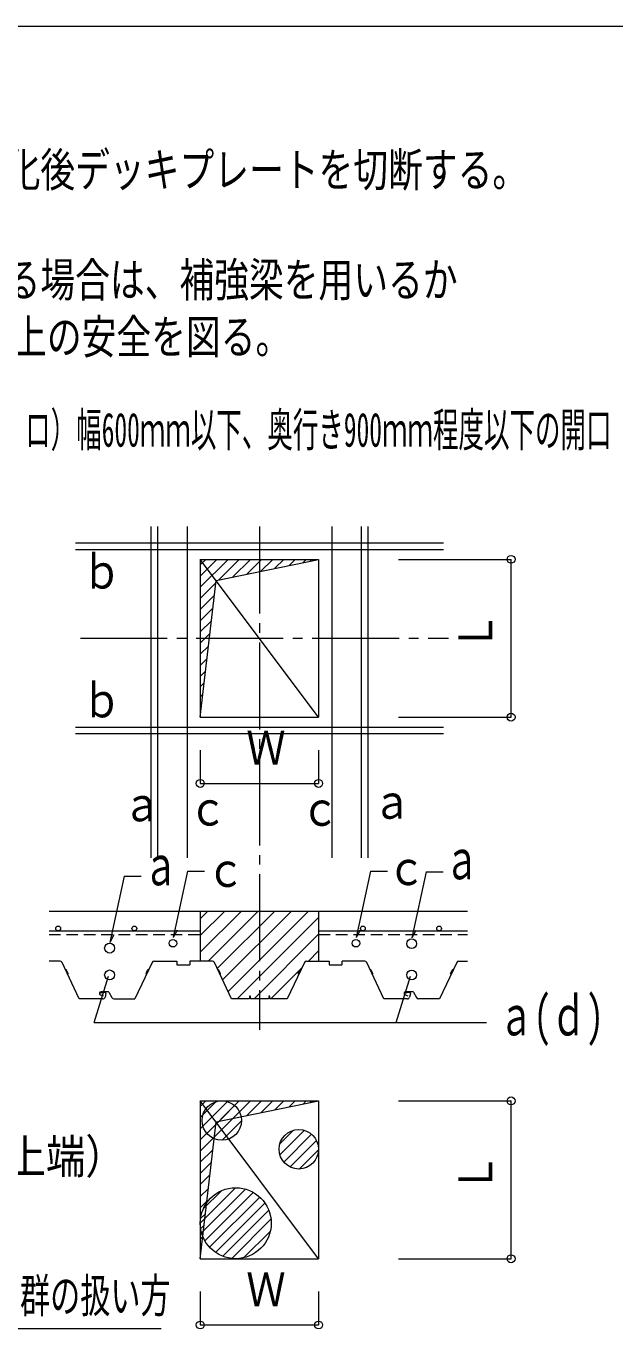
# Model space of a CAD drawing. Units: millimetres, scale not verified. Extents: x -2848 to 2848, y -2045 to 2045.
# Drawn here: x -546 to -58, y -656 to 423 of the extents above; entities that cross this region are included whole.
import ezdxf
from ezdxf.enums import TextEntityAlignment as Align

# ---------------------------------------------------------------- set-up
doc = ezdxf.new("R2010")
doc.units = ezdxf.units.MM
doc.header["$LTSCALE"] = 8
doc.linetypes.add('CHAIN2', pattern=[12, 9, -1, 1, -1])
doc.linetypes.add('DASHED1', pattern=[1.8, 1.2, -0.6])
doc.layers.add('0-0_特記', color=4, linetype='Continuous', lineweight=9)
doc.layers.add('0-6_48', color=6, linetype='Continuous', lineweight=18)
doc.styles.add('ＭＳ ゴシック', font='')
doc.styles.get('ＭＳ ゴシック').set_extended_font_data('MS Gothic')

msp = doc.modelspace()

# ---------------------------------------------------------------- linework, layer by layer
at = {"layer": '0-0_特記', "color": 2, "lineweight": 18}
msp.add_line((-2848.301, 422.833), (2848.301, 422.833), dxfattribs=at)
at = {"layer": '0-0_特記', "color": 7, "lineweight": 18}
msp.add_line((-607.776, -655.47), (-434.17, -655.47), dxfattribs=at)
at = {"layer": '0-6_48', "color": 4, "lineweight": 9}
for p, q in [((-442.52, 8.549), (-442.52, -265.819)), ((-437.075, 8.549), (-437.075, -265.819)), ((-412.573, 8.549), (-412.573, -265.819)), ((-292.782, 8.549), (-292.782, -265.819)), ((-268.28, 8.549), (-268.28, -265.819)), ((-262.835, 8.549), (-262.835, -265.819)), ((-505.138, -5.064), (-200.218, -5.064)), ((-505.138, -10.509), (-200.218, -10.509)), ((-303.673, -149.356), (-401.682, -18.676)), ((-237.47, -18.676), (-144.259, -18.676)), ((-144.259, -149.356), (-144.259, -18.676)), ((-237.47, -149.356), (-144.259, -149.356)), ((-505.138, -157.524), (-200.218, -157.524)), ((-505.138, -162.969), (-200.218, -162.969)), ((-401.682, -176.581), (-401.682, -204.218)), ((-303.673, -176.581), (-303.673, -204.218)), ((-401.682, -204.218), (-303.673, -204.218)), ((-412.136, -276.961), (-424.126, -331.695)), ((-412.136, -276.961), (-398.231, -276.961)), ((-260.575, -276.961), (-272.565, -331.695)), ((-260.575, -276.961), (-246.671, -276.961)), ((-214.438, -277.37), (-226.427, -332.105)), ((-214.438, -277.37), (-200.534, -277.37)), ((-464.562, -281.036), (-476.55, -335.77)), ((-464.562, -281.036), (-450.657, -281.036)), ((-526.942, -309.823), (-180.242, -309.823)), ((-526.942, -326.169), (-401.682, -326.169)), ((-473.231, -329.619), (-476.55, -335.77)), ((-420.806, -325.545), (-424.126, -331.695)), ((-303.673, -326.169), (-180.242, -326.169)), ((-269.245, -325.545), (-272.565, -331.695)), ((-223.108, -325.954), (-226.427, -332.105)), ((-489.659, -402.154), (-477.635, -363.68)), ((-239.536, -402.154), (-227.512, -363.68)), ((-489.659, -402.154), (-164.555, -402.154)), ((-303.673, -597.699), (-401.682, -467.019)), ((-237.47, -467.019), (-144.259, -467.019)), ((-144.259, -597.699), (-144.259, -467.019)), ((-237.47, -597.699), (-144.259, -597.699)), ((-303.673, -624.925), (-303.673, -652.562))]:
    msp.add_line(p, q, dxfattribs=at)
at = {"layer": '0-6_48', "color": 4, "linetype": 'CHAIN2', "lineweight": 9}
for p, q in [((-352.678, 8.549), (-352.678, -408.198)), ((-500.991, -84.016), (-196.071, -84.016))]:
    msp.add_line(p, q, dxfattribs=at)
at = {"layer": '0-6_48', "color": 2}
for p, q in [((-401.682, -18.676), (-401.682, -149.356)), ((-401.682, -18.676), (-303.673, -18.676)), ((-303.673, -18.676), (-303.673, -149.356)), ((-400.306, -137.426), (-401.682, -138.802)), ((-401.682, -149.356), (-303.673, -149.356)), ((-401.682, -309.823), (-401.682, -351.318)), ((-303.673, -309.823), (-303.673, -351.318)), ((-517.742, -351.302), (-526.942, -351.302)), ((-501.861, -382.55), (-516.066, -352.361)), ((-441.545, -352.375), (-455.753, -382.55)), ((-439.868, -351.318), (-420.981, -351.318)), ((-420.981, -351.318), (-420.981, -354.328)), ((-420.981, -354.328), (-410.362, -354.328)), ((-391.649, -351.302), (-410.362, -351.302)), ((-410.362, -351.302), (-410.362, -354.328)), ((-375.766, -382.55), (-389.972, -352.361)), ((-315.386, -352.375), (-329.594, -382.55)), ((-313.71, -351.318), (-294.822, -351.318)), ((-294.986, -351.318), (-294.986, -354.328)), ((-294.986, -354.328), (-284.368, -354.328)), ((-284.368, -351.302), (-284.368, -354.328)), ((-265.49, -351.302), (-284.205, -351.302)), ((-249.607, -382.55), (-263.813, -352.361)), ((-189.292, -352.375), (-203.499, -382.55)), ((-187.615, -351.318), (-180.242, -351.318)), ((-512.858, -358.5), (-513.13, -358.598)), ((-510.996, -361.558), (-512.333, -358.716)), ((-511.234, -362.126), (-511.436, -362.199)), ((-446.604, -361.544), (-445.265, -358.701)), ((-446.366, -362.11), (-446.163, -362.185)), ((-444.741, -358.486), (-444.467, -358.584)), ((-386.764, -358.5), (-387.036, -358.598)), ((-384.902, -361.558), (-386.239, -358.716)), ((-385.138, -362.126), (-385.342, -362.199)), ((-320.458, -361.574), (-319.12, -358.731)), ((-320.221, -362.142), (-320.018, -362.215)), ((-318.596, -358.516), (-318.322, -358.614)), ((-260.605, -358.5), (-260.877, -358.598)), ((-258.742, -361.558), (-260.08, -358.716)), ((-258.98, -362.126), (-259.182, -362.199)), ((-194.35, -361.544), (-193.011, -358.701)), ((-194.114, -362.11), (-193.91, -362.185)), ((-192.487, -358.486), (-192.214, -358.584)), ((-480.579, -377.176), (-484.388, -377.842)), ((-478.093, -376.675), (-483.854, -376.675)), ((-477.365, -377.092), (-474.816, -381.468)), ((-228.326, -377.176), (-232.135, -377.842)), ((-225.84, -376.675), (-231.601, -376.675)), ((-225.111, -377.092), (-222.562, -381.468)), ((-482.385, -382.55), (-501.861, -382.55)), ((-484.342, -379.251), (-482.02, -380.082)), ((-479.801, -378.224), (-480.566, -381.052)), ((-473.128, -382.55), (-455.753, -382.55)), ((-360.667, -379.827), (-360.122, -382.55)), ((-345.235, -382.55), (-360.122, -382.55)), ((-344.691, -379.827), (-345.235, -382.55)), ((-344.691, -379.827), (-344.146, -382.55)), ((-329.594, -382.55), (-344.146, -382.55)), ((-230.131, -382.55), (-249.607, -382.55)), ((-232.088, -379.251), (-229.766, -380.082)), ((-227.548, -378.224), (-228.312, -381.052)), ((-203.499, -382.55), (-220.874, -382.55)), ((-401.682, -467.019), (-401.682, -597.699)), ((-401.682, -467.019), (-303.673, -467.019)), ((-388.614, -484.443), (-303.673, -467.019)), ((-303.673, -467.019), (-303.673, -597.699)), ((-401.682, -597.699), (-388.614, -484.443)), ((-400.404, -586.618), (-401.682, -587.897)), ((-401.682, -597.699), (-303.673, -597.699))]:
    msp.add_line(p, q, dxfattribs=at)
at = {"layer": '0-6_48', "color": 7}
for p, q in [((-378.582, -18.676), (-401.682, -41.778)), ((-387.822, -18.676), (-401.682, -32.537)), ((-397.062, -18.676), (-401.682, -23.297)), ((-369.341, -18.676), (-386.287, -35.623)), ((-360.101, -18.676), (-374.662, -33.238)), ((-350.86, -18.676), (-363.038, -30.854)), ((-341.619, -18.676), (-351.412, -28.469)), ((-332.379, -18.676), (-339.787, -26.084)), ((-323.138, -18.676), (-328.162, -23.7)), ((-313.898, -18.676), (-316.537, -21.315)), ((-309.278, -18.676), (-310.724, -20.122)), ((-388.856, -38.191), (-401.682, -51.018)), ((-390.061, -48.637), (-401.682, -60.258)), ((-391.266, -59.082), (-401.682, -69.498)), ((-392.472, -69.528), (-401.682, -78.739)), ((-393.677, -79.974), (-401.682, -87.98)), ((-394.882, -90.42), (-401.682, -97.22)), ((-396.087, -100.866), (-401.682, -106.461)), ((-397.293, -111.311), (-401.682, -115.701)), ((-398.402, -120.921), (-401.682, -124.202)), ((-399.486, -130.322), (-401.682, -132.518)), ((-367.594, -309.823), (-401.682, -343.911)), ((-381.455, -309.823), (-401.682, -330.05)), ((-395.316, -309.823), (-401.682, -316.19)), ((-353.734, -309.823), (-395.212, -351.302)), ((-339.874, -309.823), (-387.552, -357.502)), ((-326.013, -309.823), (-383.117, -366.928)), ((-312.152, -309.823), (-378.682, -376.354)), ((-303.673, -315.205), (-371.018, -382.55)), ((-303.673, -329.066), (-357.157, -382.55)), ((-303.673, -342.926), (-312.065, -351.318)), ((-317.4, -356.654), (-343.296, -382.55)), ((-387.822, -467.019), (-401.682, -480.88)), ((-378.582, -467.019), (-401.682, -490.121)), ((-397.062, -467.019), (-401.682, -471.64)), ((-399.499, -487.921), (-379.213, -467.634)), ((-399.498, -478.678), (-388.454, -467.635)), ((-396.25, -493.912), (-373.221, -470.882)), ((-369.341, -467.019), (-386.287, -483.966)), ((-360.101, -467.019), (-374.662, -481.582)), ((-350.86, -467.019), (-363.038, -479.197)), ((-341.619, -467.019), (-351.412, -476.812)), ((-332.379, -467.019), (-339.787, -474.428)), ((-323.138, -467.019), (-328.162, -472.043)), ((-313.898, -467.019), (-316.537, -469.658)), ((-309.278, -467.019), (-310.724, -468.466)), ((-391.052, -497.954), (-369.178, -476.081)), ((-383.491, -499.634), (-367.499, -483.642)), ((-388.856, -486.534), (-401.682, -499.361)), ((-335.773, -511.71), (-315.486, -491.422)), ((-335.771, -502.467), (-324.728, -491.424)), ((-332.525, -517.702), (-309.494, -494.671)), ((-390.061, -496.98), (-401.682, -508.602)), ((-327.326, -521.743), (-305.452, -499.87)), ((-391.266, -507.426), (-401.682, -517.842)), ((-319.765, -523.422), (-303.773, -507.431)), ((-392.472, -517.872), (-401.682, -527.082)), ((-393.677, -528.318), (-401.682, -536.323)), ((-401.684, -568.137), (-372.438, -538.906)), ((-394.98, -539.613), (-401.682, -546.314)), ((-396.186, -550.058), (-401.682, -555.555)), ((-400.582, -576.268), (-364.304, -540.014)), ((-399.158, -556.374), (-384.198, -541.424)), ((-397.862, -582.789), (-357.836, -542.785)), ((-393.973, -588.14), (-352.44, -546.629)), ((-397.39, -560.504), (-401.682, -564.796)), ((-389.039, -592.447), (-348.143, -551.573)), ((-383.012, -595.66), (-344.924, -557.595)), ((-398.402, -570.015), (-401.682, -573.297)), ((-375.604, -597.497), (-343.092, -565.002)), ((-399.584, -579.514), (-401.682, -581.613)), ((-365.827, -596.962), (-343.632, -574.782)), ((-385.109, -597.755), (-385.053, -597.699))]:
    msp.add_line(p, q, dxfattribs=at)
at = {"layer": '0-6_48', "color": 4, "linetype": 'DASHED1', "lineweight": 9}
for p, q in [((-526.942, -329.294), (-401.682, -329.294)), ((-303.673, -329.294), (-180.242, -329.294))]:
    msp.add_line(p, q, dxfattribs=at)
at = {"layer": '0-6_48', "color": 2}
for points in [[(-401.682, -149.356), (-388.614, -36.1), (-303.673, -18.676)], [(-360.667, -379.827), (-361.211, -382.55), (-375.766, -382.55)]]:
    msp.add_lwpolyline(points, dxfattribs=at)
at = {"layer": '0-6_48', "color": 4, "lineweight": 9}
msp.add_lwpolyline([(-401.682, -624.925), (-401.682, -652.562), (-303.673, -652.562)], dxfattribs=at)
for centre in [(-144.259, -18.676), (-144.259, -149.356), (-401.682, -204.218), (-303.673, -204.218), (-144.259, -467.019), (-144.259, -597.699), (-401.682, -652.562), (-303.673, -652.562)]:
    msp.add_circle(centre, 3.267, dxfattribs=at)
at = {"layer": '0-6_48'}
for centre, radius in [((-383.83, -483.302), 16.335), ((-320.105, -507.091), 16.335), ((-372.296, -568.295), 29.389)]:
    msp.add_circle(centre, radius, dxfattribs=at)
at = {"layer": '0-6_48', "color": 4, "lineweight": 9}
for centre in [(-519.356, -324.238), (-456.261, -324.238), (-266.975, -324.238), (-203.878, -324.238)]:
    msp.add_ellipse(centre, major_axis=(1.972, 0), ratio=0.991012, dxfattribs=at)
at = {"layer": '0-6_48', "color": 7}
for centre, major_axis in [((-424.308, -336.471), (3.154, 0)), ((-272.747, -336.471), (3.154, 0)), ((-226.61, -336.881), (4.034, 0)), ((-476.734, -340.546), (4.156, 0)), ((-476.734, -362.76), (4.156, 0)), ((-226.61, -362.76), (4.034, 0))]:
    msp.add_ellipse(centre, major_axis=major_axis, ratio=0.991012, dxfattribs=at)
at = {"layer": '0-6_48', "color": 2}
for centre, major_axis, start_param, end_param in [((-517.742, -353.135), (1.85, 0), 0.43631486, 1.57079633), ((-439.868, -353.151), (1.85, 0), 1.57079633, 2.70499854), ((-391.649, -353.135), (1.85, 0), 0.43631486, 1.57079633), ((-313.71, -353.151), (1.85, 0), 1.57079633, 2.70499854), ((-265.49, -353.135), (1.85, 0), 0.43631486, 1.57079633), ((-187.615, -353.151), (1.85, 0), 1.57079633, 2.70499854), ((-512.714, -358.891), (0.421, 0), 0.43643703, 1.91982727), ((-511.377, -361.735), (0.421, 0), 5.06148974, 6.71962234), ((-446.222, -361.719), (0.421, 0), 2.70508581, 4.36330568), ((-444.885, -358.878), (0.421, 0), 1.22164321, 2.70506835), ((-386.62, -358.891), (0.421, 0), 0.43643703, 1.91979236), ((-385.282, -361.735), (0.421, 0), 5.06147228, 6.71948271), ((-320.078, -361.75), (0.421, 0), 2.70508581, 4.36330568), ((-318.739, -358.908), (0.421, 0), 1.22173048, 2.70508581), ((-260.461, -358.891), (0.421, 0), 0.43643703, 1.91982727), ((-259.123, -361.735), (0.421, 0), 5.06148974, 6.71962234), ((-193.969, -361.719), (0.421, 0), 2.70508581, 4.36330568), ((-192.631, -358.878), (0.421, 0), 1.22164321, 2.70506835), ((-483.854, -378.008), (1.346, 0), 1.57079633, 4.34208247), ((-480.613, -378.008), (0.841, 0), 6.02133356, 7.85398163), ((-478.093, -377.509), (0.841, 0), 0.52358132, 1.57079633), ((-231.601, -378.008), (1.346, 0), 1.57079633, 4.34208247), ((-228.36, -378.008), (0.841, 0), 6.02133356, 7.85398163), ((-225.84, -377.509), (0.841, 0), 0.52358132, 1.57079633), ((-482.385, -380.717), (1.85, 0), 4.71238898, 6.10866984), ((-473.128, -380.717), (1.85, 0), 3.55486917, 4.71238898), ((-230.131, -380.717), (1.85, 0), 4.71238898, 6.10866984), ((-220.874, -380.717), (1.85, 0), 3.55486917, 4.71238898)]:
    msp.add_ellipse(centre, major_axis=major_axis, ratio=0.991012, start_param=start_param, end_param=end_param, dxfattribs=at)

# ---------------------------------------------------------------- texts
at = {"layer": '0-0_特記', "color": 7, "style": 'ＭＳ ゴシック', "width": 0.75}
for s, p in [('（１） 原則として、開口部を箱抜きし、コンクリート硬化後デッキプレートを切断する。', (-1297.201, 281.362)), ('（２） コンクリートの打設前にデッキプレートを切断する場合は、補強梁を用いるか', (-1297.201, 190.278)), ('コンクリート打設時に、支保工を設置する等施工上の安全を図る。', (-1191.069, 143.09))]:
    msp.add_text(s, height=28.15, dxfattribs=at).set_placement(p, align=Align.BOTTOM_LEFT)
at = {"layer": '0-6_48', "color": 7, "style": 'ＭＳ ゴシック'}
for s, height, width, p in [('ロ）幅600ｍｍ以下、奥行き900ｍｍ程度以下の開口', 28.15, 0.55, (-546.656, 66.145)), ('ｂ', 28.15, 0.85, (-499.692, -51.306)), ('ｂ', 28.15, 0.85, (-499.692, -157.937)), ('Ｗ', 28.15, 0.85, (-363.567, -197.168)), ('ａ', 28.15, 0.85, (-466.278, -244.026)), ('ａ', 28.15, 0.85, (-259.295, -241.952)), ('ｃ', 28.15, 0.85, (-411.749, -247.537)), ('ｃ', 28.15, 0.85, (-318.845, -247.75)), ('ａ', 32.84, 0.65, (-199.717, -293.429)), ('ａ', 32.84, 0.65, (-449.15, -298.398)), ('ｃ', 28.15, 0.85, (-397.012, -298.32)), ('ｃ', 28.15, 0.85, (-247.298, -296.826)), ('ａ(ｄ)', 32.84, 0.65, (-154.726, -422.677)), ('ｃ：開口まわりひび割れ拡大防止筋D10以上（上端）', 28.15, 0.85, (-1231.034, -535.55)), ('開口群の扱い方', 28.15, 0.65, (-600.92, -650.702)), ('Ｗ', 28.15, 0.85, (-363.567, -645.512))]:
    msp.add_text(s, height=height, dxfattribs=dict(at, width=width)).set_placement(p, align=Align.BOTTOM_LEFT)
at = {"layer": '0-6_48', "color": 7, "style": 'ＭＳ ゴシック', "width": 0.85}
for p in [(-151.309, -94.906), (-151.309, -543.25)]:
    msp.add_text('Ｌ', height=28.15, rotation=90, dxfattribs=at).set_placement(p, align=Align.BOTTOM_LEFT)

doc.saveas('drawing.dxf')
